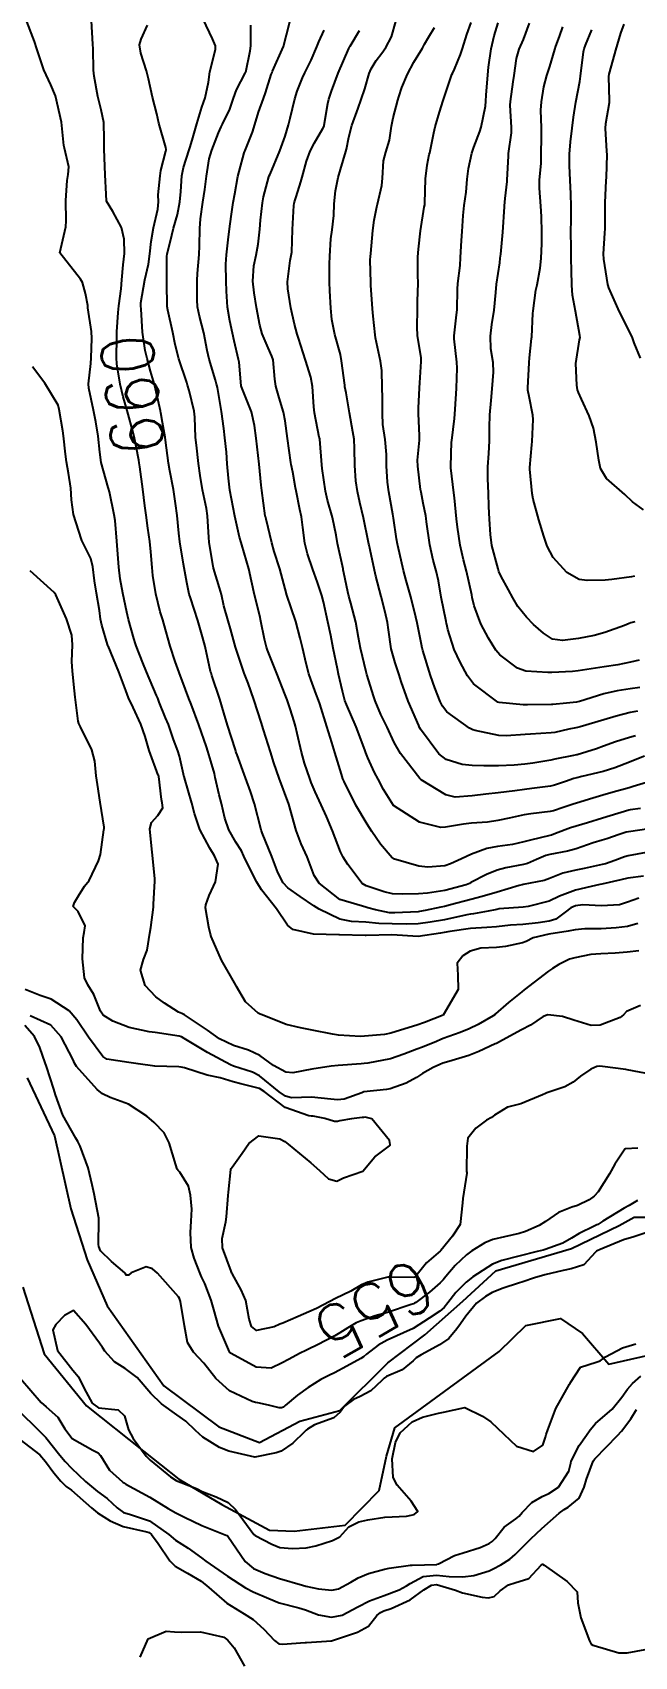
# Model space of a CAD drawing. Header units: metres. Extents: x 292545 to 299085, y 7450245 to 7463078.
# Drawn here: x 296563.4 to 296609.5, y 7461569.7 to 7461694 of the extents above; entities that cross this region are included whole.
import ezdxf
from ezdxf.enums import TextEntityAlignment as Align

# ---------------------------------------------------------------- set-up
doc = ezdxf.new("R2010")
doc.units = ezdxf.units.M
for name, color, linetype in [('Cotas', 45, 'Continuous'), ('Curvas de Nivel 1m', 11, 'Continuous'), ('Curvas de Nivel 5m', 15, 'Continuous'), ('Hidrografia', 140, 'Continuous'), ('Vias Primárias', 230, 'Continuous')]:
    doc.layers.add(name, color=color, linetype=linetype)
doc.styles.add('Style-STANDARD', font='STANDARD.shx')

msp = doc.modelspace()

# ---------------------------------------------------------------- linework, layer by layer
at = {"layer": 'Curvas de Nivel 1m', "flags": 128}
for points, elevation in [([(296609.71, 7461625.84), (296608.91, 7461625.62), (296608.06, 7461625.51), (296606.91, 7461625.42), (296605.65, 7461625.42), (296604.91, 7461625.36), (296604.37, 7461625.25), (296602.91, 7461625.02), (296601.71, 7461624.74), (296601.17, 7461624.47), (296600.9, 7461624.36), (296599.59, 7461624.07), (296598.89, 7461624), (296597.71, 7461623.96), (296596.89, 7461623.73), (296596.32, 7461623.36), (296595.89, 7461622.8), (296595.95, 7461621.89), (296595.97, 7461620.8), (296594.83, 7461618.82), (296593.39, 7461618.26), (296592.82, 7461618.07), (296591.88, 7461617.79), (296590.81, 7461617.44), (296590.34, 7461617.34), (296588.81, 7461617.21), (296588.5, 7461617.2), (296586.81, 7461617.3), (296586.36, 7461617.36), (296584.81, 7461617.68), (296583.92, 7461617.85), (296582.82, 7461618.11), (296580.97, 7461618.84), (296580.83, 7461618.9), (296580.68, 7461618.98), (296579.7, 7461619.85), (296579.03, 7461621.01), (296578.97, 7461621.12), (296578.86, 7461621.29), (296577.88, 7461623.02), (296577.08, 7461624.85), (296577.02, 7461625.03), (296576.91, 7461625.55), (296576.66, 7461627.03), (296576.68, 7461627.28), (296576.94, 7461627.99), (296577.27, 7461628.7), (296577.42, 7461629.03), (296577.62, 7461630.37), (296577.34, 7461631.03), (296576.98, 7461631.61), (296576.22, 7461633.04), (296575.8, 7461634.26), (296575.6, 7461635.04), (296575.04, 7461636.98), (296575.03, 7461637.03), (296575.02, 7461637.05), (296574.65, 7461638.65), (296574.53, 7461639.06), (296574.2, 7461639.93), (296573.81, 7461641.07), (296573.6, 7461641.58), (296573.11, 7461642.79), (296572.99, 7461643.08), (296572.9, 7461643.3), (296572.14, 7461645.09), (296571.86, 7461645.8), (296571.35, 7461647.1), (296571.3, 7461647.24), (296571.17, 7461647.65), (296570.76, 7461649.1), (296570.63, 7461649.67), (296570.32, 7461651.11), (296570.12, 7461652.21), (296570.02, 7461653.11), (296569.92, 7461654.44), (296569.87, 7461655.11), (296569.73, 7461656.67), (296569.66, 7461657.12), (296569.3, 7461658.88), (296569.24, 7461659.12), (296569.21, 7461659.21), (296568.67, 7461661.13), (296568.56, 7461661.9), (296568.44, 7461663.13), (296568.26, 7461664.24), (296568.09, 7461665.13), (296567.73, 7461666.81), (296567.7, 7461667.14), (296567.87, 7461668.69), (296567.9, 7461669.14), (296567.95, 7461670.62), (296567.93, 7461671.14), (296567.66, 7461672.95), (296567.64, 7461673.14), (296567.48, 7461674.05), (296567.24, 7461674.89), (296567.09, 7461675.15), (296565.52, 7461677.17), (296565.96, 7461679.16), (296565.99, 7461679.61), (296565.97, 7461681.16), (296566.06, 7461682.69), (296566.14, 7461683.16), (296566.2, 7461683.76), (296565.87, 7461685.17), (296565.82, 7461685.38), (296565.63, 7461687.17), (296565.17, 7461689.17), (296564.83, 7461690.02), (296564.29, 7461691.18), (296563.71, 7461692.93), (296563.62, 7461693.19), (296563.56, 7461693.35), (296562.86, 7461695.2)], 659), ([(296610.15, 7461629.45), (296608.95, 7461629.3), (296608.42, 7461629.19), (296606.95, 7461628.86), (296606.79, 7461628.83), (296606.15, 7461628.68), (296604.94, 7461628.4), (296603.71, 7461627.93), (296602.93, 7461627.56), (296601.32, 7461627.13), (296600.93, 7461627.09), (296599.11, 7461626.95), (296598.92, 7461626.92), (296598.81, 7461626.89), (296598.27, 7461626.78), (296597.13, 7461626.58), (296596.92, 7461626.55), (296596.63, 7461626.51), (296594.92, 7461626.13), (296593.82, 7461625.93), (296592.91, 7461625.81), (296591.98, 7461625.78), (296590.91, 7461625.81), (296589.89, 7461625.85), (296588.91, 7461625.93), (296587.82, 7461626), (296586.92, 7461626.17), (296585.34, 7461626.93), (296584.93, 7461627.2), (296583.88, 7461627.9), (296582.95, 7461628.57), (296582.59, 7461628.96), (296582.19, 7461629.74), (296581.71, 7461630.97), (296580.99, 7461632.77), (296580.93, 7461632.92), (296580.9, 7461632.98), (296580.87, 7461633.1), (296580.4, 7461634.99), (296580.09, 7461635.93), (296579.71, 7461636.99), (296579.06, 7461638.74), (296579, 7461638.93), (296578.98, 7461639), (296578.93, 7461639.14), (296578.33, 7461641.01), (296578.05, 7461641.97), (296577.74, 7461643.02), (296577.14, 7461644.83), (296577.07, 7461645.03), (296577.04, 7461645.13), (296576.61, 7461647.04), (296576.42, 7461647.78), (296576.05, 7461649.04), (296575.49, 7461650.76), (296575.41, 7461651.05), (296575.22, 7461651.94), (296575.01, 7461653.05), (296574.96, 7461653.33), (296574.69, 7461655.06), (296574.61, 7461655.71), (296574.47, 7461657.06), (296574.36, 7461657.99), (296574.2, 7461659.06), (296573.92, 7461660.47), (296573.81, 7461661.07), (296573.6, 7461662.82), (296573.56, 7461663.07), (296573.36, 7461664.19), (296573.23, 7461664.93), (296573.2, 7461665.07), (296573.15, 7461665.3), (296572.75, 7461667.08), (296572.45, 7461668.12), (296572.18, 7461669.09), (296572.04, 7461669.7), (296571.83, 7461671.09), (296571.72, 7461672.85), (296571.7, 7461673.1), (296571.71, 7461673.33), (296572.02, 7461675.09), (296572.29, 7461676.31), (296572.4, 7461677.09), (296572.49, 7461678.04), (296572.66, 7461679.08), (296572.99, 7461680.51), (296573.05, 7461681.08), (296573.04, 7461681.6), (296573.18, 7461683.07), (296573.22, 7461683.46), (296573.61, 7461684.95), (296573.63, 7461685.05), (296573.63, 7461685.07), (296573.61, 7461685.22), (296573.09, 7461687.08), (296572.92, 7461687.8), (296572.6, 7461689.08), (296572.28, 7461690.48), (296572.13, 7461691.09), (296571.7, 7461692.46), (296571.61, 7461693.09), (296571.72, 7461693.53), (296572.21, 7461694.6)], 661), ([(296610.35, 7461631.26), (296608.98, 7461631.03), (296608.68, 7461630.95), (296607.94, 7461630.66), (296607.23, 7461630.41), (296606.97, 7461630.35), (296605.6, 7461630.06), (296604.96, 7461629.93), (296603.98, 7461629.69), (296602.95, 7461629.28), (296602.54, 7461629.13), (296600.94, 7461628.83), (296600.87, 7461628.81), (296600.63, 7461628.74), (296598.94, 7461628.24), (296597.8, 7461627.91), (296596.93, 7461627.68), (296595.38, 7461627.26), (296594.93, 7461627.15), (296594.65, 7461627.09), (296593.45, 7461626.83), (296593.01, 7461626.75), (296592.92, 7461626.74), (296591.13, 7461626.65), (296590.92, 7461626.65), (296590.72, 7461626.66), (296589.64, 7461626.88), (296589.07, 7461627.03), (296588.92, 7461627.09), (296588.66, 7461627.16), (296586.93, 7461627.68), (296585.33, 7461628.93), (296584.95, 7461629.52), (296584.57, 7461630.54), (296584.41, 7461630.94), (296583.97, 7461631.93), (296583.59, 7461632.95), (296583.02, 7461634.96), (296582.29, 7461636.97), (296581.88, 7461638.14), (296581.62, 7461638.97), (296581.09, 7461640.65), (296580.98, 7461640.98), (296580.92, 7461641.16), (296580.34, 7461642.99), (296579.9, 7461644.22), (296579.61, 7461645), (296579.16, 7461646.3), (296579, 7461646.84), (296578.95, 7461647), (296578.56, 7461648.39), (296578.37, 7461649.01), (296578.05, 7461650.16), (296577.86, 7461651.02), (296577.73, 7461651.53), (296577.26, 7461653.03), (296577.26, 7461653.05), (296577.23, 7461653.16), (296576.94, 7461655.03), (296576.9, 7461655.39), (296576.81, 7461657.03), (296576.72, 7461657.6), (296576.43, 7461659.04), (296576.24, 7461660.12), (296576.12, 7461661.04), (296575.95, 7461662.44), (296575.89, 7461663.04), (296575.83, 7461664.58), (296575.77, 7461665.05), (296575.4, 7461666.64), (296575.28, 7461667.05), (296575.21, 7461667.24), (296574.61, 7461669.06), (296574.33, 7461670.16), (296574.15, 7461671.06), (296573.77, 7461672.77), (296573.72, 7461673.07), (296573.68, 7461674.88), (296573.68, 7461675.07), (296573.69, 7461676.9), (296573.72, 7461677.07), (296574.08, 7461678.52), (296574.21, 7461679.06), (296574.5, 7461680.11), (296574.68, 7461681.06), (296574.76, 7461681.87), (296574.85, 7461683.06), (296574.96, 7461683.69), (296575.41, 7461685.05), (296575.46, 7461685.2), (296575.62, 7461685.78), (296575.98, 7461687.04), (296576.38, 7461688.31), (296576.62, 7461689.04), (296576.88, 7461690.23), (296576.99, 7461691.03), (296577.4, 7461692.72), (296577.42, 7461693.02), (296577.19, 7461693.55), (296576.47, 7461695.04)], 662), ([(296610.54, 7461633.09), (296609, 7461632.86), (296608.82, 7461632.83), (296608.28, 7461632.66), (296607.33, 7461632.33), (296606.99, 7461632.22), (296606.3, 7461632), (296604.98, 7461631.55), (296604.32, 7461631.37), (296602.98, 7461631.12), (296602.66, 7461631.04), (296601.95, 7461630.73), (296601.28, 7461630.43), (296600.97, 7461630.35), (296599.62, 7461630.1), (296598.96, 7461629.92), (296598.14, 7461629.59), (296596.95, 7461628.97), (296596.83, 7461628.9), (296596.58, 7461628.8), (296594.94, 7461628.36), (296593.62, 7461628.15), (296592.94, 7461628.1), (296591.7, 7461628.09), (296590.94, 7461628.12), (296590.32, 7461628.25), (296588.94, 7461628.71), (296588.62, 7461628.89), (296587.52, 7461630.35), (296587.17, 7461630.91), (296586.98, 7461631.33), (296586.37, 7461632.92), (296585.9, 7461634.04), (296585.48, 7461634.93), (296585.03, 7461635.92), (296584.74, 7461636.63), (296584.63, 7461636.94), (296584.23, 7461638.12), (296583.99, 7461638.95), (296583.65, 7461640.38), (296583.53, 7461640.95), (296583.43, 7461641.29), (296583.11, 7461642.28), (296582.88, 7461642.96), (296582.75, 7461643.34), (296582.11, 7461644.97), (296581.39, 7461646.75), (296581.31, 7461646.98), (296581.17, 7461647.59), (296580.88, 7461648.98), (296580.79, 7461649.38), (296580.4, 7461650.99), (296580.17, 7461652.04), (296579.95, 7461652.99), (296579.42, 7461654.83), (296579.37, 7461655), (296579.26, 7461655.4), (296578.9, 7461657.01), (296578.64, 7461658.35), (296578.52, 7461659.01), (296578.4, 7461659.93), (296578.31, 7461661.02), (296578.25, 7461661.92), (296578.13, 7461663.02), (296578.05, 7461663.71), (296577.88, 7461665.02), (296577.56, 7461666.87), (296577.52, 7461667.03), (296577.5, 7461667.12), (296577.41, 7461667.43), (296576.92, 7461669.04), (296576.78, 7461669.68), (296576.53, 7461671.04), (296576.2, 7461672.31), (296576.04, 7461673.04), (296576, 7461673.57), (296576.02, 7461675.04), (296576.04, 7461675.58), (296576.16, 7461677.04), (296576.2, 7461677.71), (296576.21, 7461679.04), (296576.27, 7461679.76), (296576.45, 7461681.04), (296576.59, 7461682.02), (296576.73, 7461683.03), (296576.93, 7461684.35), (296577.12, 7461685.03), (296577.63, 7461686.34), (296577.84, 7461686.81), (296577.95, 7461687.02), (296578.5, 7461688.16), (296578.8, 7461689.01), (296579.02, 7461689.65), (296579.68, 7461690.91), (296579.71, 7461690.97), (296579.72, 7461691), (296580.06, 7461692.63), (296580.11, 7461693), (296580.12, 7461694.6)], 663), ([(296609.9, 7461634.64), (296609.13, 7461634.53), (296609.01, 7461634.51), (296607.59, 7461634.08), (296607.01, 7461633.89), (296605.86, 7461633.55), (296605, 7461633.3), (296604.55, 7461633.15), (296603.4, 7461632.72), (296603.1, 7461632.61), (296602.99, 7461632.58), (296601.5, 7461632.22), (296600.99, 7461632.08), (296600.12, 7461631.89), (296598.98, 7461631.73), (296598.17, 7461631.59), (296596.98, 7461631.15), (296596.23, 7461630.8), (296595.38, 7461630.4), (296594.96, 7461630.26), (296593.65, 7461630.15), (296592.96, 7461630.22), (296591.03, 7461630.8), (296590.97, 7461630.83), (296590.93, 7461630.86), (296590.02, 7461631.92), (296589.36, 7461632.88), (296589, 7461633.45), (296588.15, 7461634.9), (296587.25, 7461636.7), (296587.16, 7461636.91), (296587.05, 7461637.26), (296586.54, 7461638.92), (296586.31, 7461639.68), (296585.93, 7461640.92), (296585.39, 7461642.65), (296585.29, 7461642.93), (296585.12, 7461643.4), (296584.7, 7461644.51), (296584.56, 7461644.94), (296584.34, 7461645.75), (296584.06, 7461646.95), (296583.89, 7461647.67), (296583.55, 7461648.95), (296583.2, 7461650.01), (296582.87, 7461650.96), (296582.73, 7461651.46), (296582.32, 7461652.97), (296581.91, 7461654.31), (296581.72, 7461654.98), (296581.28, 7461656.78), (296581.24, 7461656.98), (296581.22, 7461657.04), (296580.96, 7461658.98), (296580.91, 7461659.38), (296580.74, 7461660.99), (296580.67, 7461661.65), (296580.51, 7461662.99), (296580.39, 7461663.96), (296580.16, 7461664.99), (296579.4, 7461666.91), (296579.38, 7461667), (296579.21, 7461668.8), (296579.18, 7461669), (296578.85, 7461670.42), (296578.72, 7461671.01), (296578.51, 7461671.95), (296578.33, 7461673.01), (296578.26, 7461674.24), (296578.23, 7461675.01), (296578.21, 7461676.31), (296578.25, 7461677.01), (296578.37, 7461678.17), (296578.48, 7461679.01), (296578.6, 7461679.96), (296578.76, 7461681.01), (296578.89, 7461681.69), (296579.13, 7461683), (296579.21, 7461683.39), (296579.61, 7461684.82), (296579.65, 7461684.96), (296579.67, 7461685), (296580.23, 7461686.39), (296580.43, 7461686.99), (296580.71, 7461687.92), (296581.08, 7461688.99), (296581.23, 7461689.42), (296581.68, 7461690.82), (296581.74, 7461690.98), (296581.78, 7461691.08), (296582.6, 7461692.97), (296582.83, 7461693.84), (296583.11, 7461694.96)], 664), ([(296609.54, 7461640.19), (296609.08, 7461640.08), (296608, 7461639.74), (296607.07, 7461639.4), (296606.54, 7461639.21), (296605.06, 7461638.76), (296605.01, 7461638.75), (296604.79, 7461638.7), (296603.37, 7461638.41), (296603.06, 7461638.34), (296601.67, 7461638.12), (296601.06, 7461638.03), (296600.25, 7461637.95), (296599.05, 7461637.91), (296597.93, 7461637.91), (296597.05, 7461637.92), (296596.27, 7461638.01), (296595.06, 7461638.39), (296594.49, 7461638.83), (296593.09, 7461640.72), (296593.02, 7461640.84), (296592.95, 7461640.99), (296592.14, 7461642.85), (296591.62, 7461644.36), (296591.46, 7461644.86), (296591.15, 7461645.78), (296590.85, 7461646.86), (296590.63, 7461648.32), (296590.56, 7461648.87), (296590.39, 7461649.67), (296590.09, 7461650.87), (296589.68, 7461652.42), (296589.57, 7461652.88), (296589.25, 7461654.44), (296589.17, 7461654.8), (296589.15, 7461654.88), (296589.12, 7461655.01), (296588.72, 7461656.89), (296588.46, 7461658.06), (296588.28, 7461658.9), (296588.15, 7461659.73), (296588.06, 7461660.9), (296588.04, 7461662.2), (296588.01, 7461662.9), (296587.92, 7461663.46), (296587.66, 7461664.91), (296587.4, 7461666.46), (296587.31, 7461666.91), (296587.29, 7461667.03), (296587.06, 7461668.91), (296586.96, 7461669.38), (296586.55, 7461670.92), (296586.31, 7461672.07), (296586.22, 7461672.92), (296586.16, 7461674.25), (296586.13, 7461674.92), (296586.13, 7461676.3), (296586.15, 7461676.92), (296586.23, 7461678.23), (296586.34, 7461678.92), (296586.46, 7461680.02), (296586.49, 7461680.92), (296586.59, 7461681.91), (296586.79, 7461682.92), (296586.97, 7461683.55), (296587.38, 7461684.91), (296587.43, 7461685.09), (296587.62, 7461686.03), (296587.85, 7461686.91), (296588.31, 7461688.24), (296588.55, 7461688.89), (296588.83, 7461689.73), (296589.16, 7461690.89), (296589.32, 7461691.25), (296589.69, 7461691.88), (296590.12, 7461692.46), (296590.45, 7461692.87), (296590.88, 7461693.7), (296591.2, 7461694.87)], 667), ([(296609.86, 7461643.91), (296609.12, 7461643.79), (296608.13, 7461643.65), (296607.12, 7461643.41), (296605.25, 7461642.83), (296605.11, 7461642.8), (296605.03, 7461642.79), (296604.26, 7461642.71), (296603.22, 7461642.61), (296603.11, 7461642.6), (296601.27, 7461642.58), (296601.11, 7461642.58), (296600.95, 7461642.58), (296599.11, 7461642.74), (296598.99, 7461642.77), (296597.13, 7461644.19), (296596.68, 7461644.79), (296596.12, 7461645.83), (296595.67, 7461646.8), (296595.18, 7461648.33), (296595.09, 7461648.72), (296595.07, 7461648.81), (296595.04, 7461648.96), (296594.68, 7461650.82), (296594.46, 7461652.06), (296594.29, 7461652.82), (296594.06, 7461653.65), (296593.79, 7461654.83), (296593.55, 7461656.57), (296593.52, 7461656.84), (296593.49, 7461657.04), (296593.29, 7461658.01), (296593.13, 7461658.84), (296593.1, 7461659.05), (296592.88, 7461660.84), (296592.86, 7461661.31), (296593.01, 7461662.84), (296593.02, 7461663.18), (296592.94, 7461664.84), (296592.94, 7461665.29), (296593.01, 7461666.84), (296593.03, 7461667.22), (296593.14, 7461668.84), (296593.13, 7461669.14), (296592.87, 7461670.85), (296592.83, 7461671.47), (296592.85, 7461672.85), (296592.87, 7461673.46), (296592.9, 7461674.85), (296592.89, 7461675.46), (296592.88, 7461676.85), (296592.93, 7461677.44), (296593.08, 7461678.84), (296593.38, 7461680.65), (296593.41, 7461680.83), (296593.42, 7461680.98), (296593.47, 7461682.83), (296593.6, 7461683.88), (296593.76, 7461684.68), (296593.79, 7461684.83), (296594.11, 7461686.34), (296594.22, 7461686.82), (296594.53, 7461687.94), (296594.81, 7461688.82), (296595.03, 7461689.45), (296595.49, 7461690.81), (296595.55, 7461690.95), (296595.69, 7461691.23), (296596.15, 7461692.35), (296596.3, 7461692.8), (296596.64, 7461693.88), (296596.96, 7461694.8)], 669), ([(296609.47, 7461648.93), (296609.18, 7461648.84), (296609.04, 7461648.79), (296608.68, 7461648.65), (296607.18, 7461648.1), (296606.37, 7461647.88), (296605.17, 7461647.65), (296603.95, 7461647.5), (296603.17, 7461647.61), (296602.5, 7461648.05), (296601.74, 7461648.73), (296601.19, 7461649.29), (296600.53, 7461650.09), (296600.14, 7461650.76), (296599.83, 7461651.37), (296599.23, 7461652.45), (296599.09, 7461652.77), (296599.02, 7461652.99), (296598.55, 7461654.78), (296598.43, 7461655.61), (296598.37, 7461656.78), (296598.32, 7461657.75), (296598.28, 7461658.78), (296598.23, 7461659.86), (296598.24, 7461660.78), (296598.31, 7461661.81), (296598.36, 7461662.78), (296598.36, 7461663.79), (296598.4, 7461664.78), (296598.48, 7461665.87), (296598.57, 7461666.77), (296598.68, 7461668.03), (296598.64, 7461668.77), (296598.47, 7461669.81), (296598.43, 7461670.78), (296598.55, 7461671.68), (296598.73, 7461672.77), (296598.84, 7461674.12), (296598.91, 7461674.77), (296599.15, 7461676.4), (296599.19, 7461676.76), (296599.22, 7461677.06), (296599.38, 7461678.76), (296599.5, 7461680.7), (296599.5, 7461680.76), (296599.57, 7461681.32), (296599.71, 7461682.63), (296599.72, 7461682.76), (296599.81, 7461684.56), (296599.83, 7461684.76), (296600.04, 7461686.34), (296600.05, 7461686.76), (296599.95, 7461688.47), (296599.96, 7461688.76), (296600.18, 7461690.26), (296600.24, 7461690.75), (296600.42, 7461692.03), (296600.64, 7461692.75), (296600.96, 7461693.5), (296601.43, 7461694.74)], 671), ([(296609.46, 7461652.42), (296609.23, 7461652.36), (296607.73, 7461652.16), (296607.22, 7461652.12), (296605.83, 7461652.09), (296605.22, 7461652.17), (296604.27, 7461652.71), (296603.24, 7461653.85), (296602.78, 7461654.72), (296602.51, 7461655.49), (296602.13, 7461656.73), (296601.71, 7461658.32), (296601.64, 7461658.74), (296601.46, 7461660.6), (296601.46, 7461660.74), (296601.61, 7461662.48), (296601.62, 7461662.74), (296601.71, 7461664.4), (296601.69, 7461664.74), (296601.39, 7461666.17), (296601.3, 7461666.65), (296601.29, 7461666.74), (296601.3, 7461666.84), (296601.39, 7461668.74), (296601.4, 7461668.77), (296601.43, 7461669.13), (296601.57, 7461670.61), (296601.59, 7461670.74), (296601.69, 7461672.52), (296601.71, 7461672.74), (296601.92, 7461674.3), (296602, 7461674.73), (296602.25, 7461675.99), (296602.32, 7461676.73), (296602.37, 7461677.89), (296602.37, 7461678.73), (296602.33, 7461679.96), (296602.3, 7461680.73), (296602.19, 7461682.12), (296602.19, 7461682.73), (296602.31, 7461684.03), (296602.32, 7461684.73), (296602.33, 7461686.03), (296602.34, 7461686.73), (296602.3, 7461688.08), (296602.34, 7461688.73), (296602.53, 7461689.87), (296602.76, 7461690.73), (296602.98, 7461691.44), (296603.37, 7461692.72), (296603.45, 7461692.98), (296603.72, 7461693.72), (296603.97, 7461694.47)], 672), ([(296609.9, 7461669.11), (296609.44, 7461670.27), (296609.3, 7461670.65), (296609.17, 7461670.93), (296608.31, 7461672.66), (296607.49, 7461674.5), (296607.44, 7461674.67), (296607.42, 7461674.74), (296607.12, 7461676.67), (296607.09, 7461677.1), (296607.18, 7461678.67), (296607.2, 7461679.02), (296607.21, 7461680.67), (296607.22, 7461681.02), (296607.29, 7461682.67), (296607.3, 7461682.96), (296607.35, 7461684.67), (296607.34, 7461684.95), (296607.23, 7461686.67), (296607.26, 7461687.06), (296607.54, 7461688.67), (296607.55, 7461688.79), (296607.49, 7461690.67), (296607.51, 7461690.85), (296607.69, 7461691.49), (296608.03, 7461692.67), (296608.41, 7461693.98), (296608.67, 7461694.66)], 674), ([(296610.22, 7461638.64), (296609.38, 7461638.32), (296609.06, 7461638.19), (296607.95, 7461637.76), (296607.05, 7461637.48), (296605.43, 7461637.08), (296605.05, 7461636.99), (296604.82, 7461636.93), (296604.17, 7461636.71), (296603.34, 7461636.42), (296603.04, 7461636.34), (296601.6, 7461636.16), (296601.04, 7461636.1), (296600.29, 7461636), (296599.03, 7461635.83), (296598.08, 7461635.73), (296597.03, 7461635.6), (296595.73, 7461635.51), (296595.03, 7461635.68), (296593.14, 7461636.84), (296593.04, 7461636.93), (296591.56, 7461638.86), (296591.08, 7461639.7), (296590.53, 7461640.87), (296590.06, 7461641.84), (296589.63, 7461642.88), (296589.5, 7461643.27), (296589.13, 7461644.42), (296588.99, 7461644.89), (296588.94, 7461645.09), (296588.5, 7461646.9), (296588.35, 7461647.72), (296588.14, 7461648.9), (296587.75, 7461650.36), (296587.61, 7461650.9), (296587.54, 7461651.23), (296587.23, 7461652.68), (296587.18, 7461652.91), (296587.17, 7461652.98), (296586.73, 7461654.92), (296586.63, 7461655.55), (296586.36, 7461656.92), (296585.98, 7461658.24), (296585.82, 7461658.92), (296585.58, 7461660.67), (296585.55, 7461660.93), (296585.38, 7461662.9), (296585.38, 7461662.93), (296585.35, 7461663.06), (296584.98, 7461664.93), (296584.92, 7461665.39), (296584.83, 7461666.94), (296584.7, 7461667.64), (296584.3, 7461668.94), (296583.76, 7461670.63), (296583.66, 7461670.95), (296583.45, 7461671.71), (296583.18, 7461672.95), (296582.95, 7461674.42), (296582.92, 7461674.96), (296583.12, 7461676.57), (296583.2, 7461676.95), (296583.24, 7461677.23), (296583.31, 7461678.95), (296583.4, 7461680.79), (296583.42, 7461680.95), (296583.45, 7461681.07), (296583.57, 7461681.45), (296583.93, 7461682.6), (296584.03, 7461682.95), (296584.37, 7461684.17), (296584.66, 7461684.94), (296584.98, 7461685.58), (296585.63, 7461686.69), (296585.71, 7461686.85), (296585.73, 7461686.93), (296586, 7461688.59), (296586.08, 7461688.92), (296586.28, 7461689.53), (296586.79, 7461690.91), (296587.61, 7461692.81), (296587.65, 7461692.9), (296587.67, 7461692.93), (296587.7, 7461692.98), (296588.43, 7461694.18)], 666), ([(296609.67, 7461642.08), (296609.11, 7461641.98), (296608.06, 7461641.71), (296607.1, 7461641.43), (296605.3, 7461640.9), (296605.09, 7461640.85), (296604.97, 7461640.82), (296604.44, 7461640.71), (296603.35, 7461640.46), (296603.09, 7461640.42), (296601.49, 7461640.33), (296601.09, 7461640.3), (296599.65, 7461640.2), (296599.08, 7461640.23), (296597.26, 7461640.62), (296597.09, 7461640.67), (296596.84, 7461640.79), (296595.11, 7461642.05), (296594.76, 7461642.46), (296594.58, 7461642.82), (296594.18, 7461643.88), (296593.85, 7461644.83), (296593.27, 7461646.73), (296593.23, 7461646.84), (296593.22, 7461646.9), (296593.17, 7461647.18), (296592.84, 7461648.84), (296592.74, 7461649.29), (296592.34, 7461650.85), (296591.98, 7461652.1), (296591.78, 7461652.85), (296591.35, 7461654.76), (296591.33, 7461654.86), (296591.26, 7461655.29), (296591.03, 7461656.86), (296590.97, 7461657.17), (296590.67, 7461658.87), (296590.57, 7461659.61), (296590.49, 7461660.87), (296590.48, 7461661.73), (296590.38, 7461662.87), (296590.2, 7461664.03), (296590.17, 7461664.87), (296590.18, 7461666.08), (296590.15, 7461666.87), (296590.12, 7461668.17), (296590.04, 7461668.87), (296589.66, 7461670.66), (296589.62, 7461670.88), (296589.46, 7461672.33), (296589.42, 7461672.88), (296589.3, 7461674.69), (296589.29, 7461674.88), (296589.25, 7461676.62), (296589.27, 7461676.88), (296589.29, 7461677.11), (296589.45, 7461678.88), (296589.55, 7461679.67), (296589.76, 7461680.68), (296589.81, 7461680.88), (296590.13, 7461682.32), (296590.17, 7461682.87), (296590.27, 7461684.21), (296590.45, 7461684.87), (296590.71, 7461685.78), (296590.88, 7461686.87), (296591, 7461687.51), (296591.35, 7461688.86), (296591.42, 7461689.11), (296591.67, 7461689.83), (296592.1, 7461690.85), (296592.59, 7461691.75), (296593.24, 7461692.84), (296593.4, 7461693.14), (296593.72, 7461693.69), (296594.15, 7461694.4)], 668), ([(296610.14, 7461657.49), (296609.3, 7461658.12), (296608.72, 7461658.66), (296607.32, 7461659.89), (296606.86, 7461660.67), (296606.72, 7461661.29), (296606.53, 7461662.68), (296606.31, 7461663.74), (296605.98, 7461664.68), (296605.39, 7461665.97), (296605.16, 7461666.47), (296605.1, 7461666.69), (296605.05, 7461667.04), (296604.97, 7461668.7), (296605.25, 7461670.51), (296605.29, 7461670.69), (296605.28, 7461670.85), (296604.94, 7461672.7), (296604.72, 7461673.93), (296604.66, 7461674.7), (296604.63, 7461675.83), (296604.62, 7461676.7), (296604.6, 7461677.63), (296604.59, 7461678.7), (296604.61, 7461679.76), (296604.62, 7461680.7), (296604.59, 7461681.72), (296604.53, 7461682.71), (296604.47, 7461683.84), (296604.48, 7461684.71), (296604.57, 7461685.65), (296604.68, 7461686.7), (296604.79, 7461687.56), (296604.97, 7461688.7), (296605.26, 7461690.28), (296605.33, 7461690.7), (296605.55, 7461692.54), (296605.58, 7461692.69), (296605.61, 7461692.79), (296605.71, 7461693.05), (296606.18, 7461694.23)], 673), ([(296609.79, 7461623.74), (296608.89, 7461623.64), (296607.97, 7461623.57), (296606.89, 7461623.52), (296606.11, 7461623.46), (296604.88, 7461623.22), (296604.47, 7461623.12), (296603.67, 7461622.71), (296603.19, 7461622.4), (296602.87, 7461622.2), (296601.01, 7461620.75), (296600.85, 7461620.62), (296599.81, 7461619.8), (296598.83, 7461618.92), (296598.76, 7461618.85), (296598.65, 7461618.77), (296597.49, 7461618.12), (296596.82, 7461617.79), (296596.12, 7461617.5), (296594.81, 7461617.03), (296594.65, 7461616.97), (296594.31, 7461616.82), (296593.25, 7461616.38), (296592.8, 7461616.21), (296591.81, 7461615.84), (296590.79, 7461615.48), (296589.05, 7461615.15), (296588.79, 7461615.12), (296588.56, 7461615.11), (296586.78, 7461614.98), (296586.27, 7461614.92), (296584.78, 7461614.68), (296583.33, 7461614.4), (296582.78, 7461614.45), (296581.86, 7461614.97), (296580.79, 7461615.74), (296579.94, 7461616.14), (296578.8, 7461616.5), (296577.73, 7461617.02), (296576.81, 7461617.68), (296575.04, 7461618.84), (296574.83, 7461618.94), (296574.58, 7461619.05), (296573.5, 7461619.73), (296572.84, 7461620.23), (296572.04, 7461621.09), (296571.69, 7461622.27), (296571.91, 7461623.09), (296572.18, 7461623.79), (296572.4, 7461625.09), (296572.46, 7461625.53), (296572.66, 7461627.08), (296572.68, 7461627.33), (296572.78, 7461629.08), (296572.78, 7461629.26), (296572.6, 7461631.08), (296572.55, 7461631.52), (296572.4, 7461633.09), (296572.53, 7461633.56), (296573.01, 7461634.11), (296573.39, 7461634.7), (296573.34, 7461635.08), (296573.28, 7461635.33), (296573.08, 7461637.08), (296573.07, 7461637.11), (296573.04, 7461637.18), (296572.34, 7461639.09), (296572.03, 7461640.14), (296571.71, 7461641.09), (296571.11, 7461642.38), (296570.76, 7461643.1), (296570.56, 7461643.67), (296570.03, 7461645.11), (296569.2, 7461647.08), (296569.18, 7461647.12), (296569.16, 7461647.18), (296568.72, 7461648.67), (296568.63, 7461649.13), (296568.53, 7461649.8), (296568.31, 7461651.13), (296568.16, 7461652.07), (296568.02, 7461653.14), (296567.88, 7461653.78), (296567.25, 7461655.06), (296567.2, 7461655.15), (296567.16, 7461655.24), (296566.55, 7461657.15), (296566.41, 7461658.27), (296566.35, 7461659.15), (296566.16, 7461660.31), (296566.02, 7461661.16), (296565.95, 7461661.77), (296565.8, 7461663.16), (296565.74, 7461663.55), (296565.46, 7461665.17), (296565.38, 7461665.5), (296564.36, 7461667.18), (296563.42, 7461668.45)], 658), ([(296609.9, 7461619.57), (296608.83, 7461619.1), (296608.62, 7461618.86), (296608.35, 7461618.65), (296606.82, 7461618.05), (296606.15, 7461618.02), (296604.82, 7461618.44), (296603.95, 7461618.71), (296602.83, 7461618.85), (296602.47, 7461618.73), (296601.5, 7461618.07), (296600.82, 7461617.69), (296600.21, 7461617.36), (296599.12, 7461616.77), (296598.91, 7461616.66), (296598.8, 7461616.62), (296597.54, 7461616.04), (296596.79, 7461615.73), (296595.26, 7461615.29), (296594.79, 7461615.14), (296594.56, 7461615.05), (296594.05, 7461614.83), (296593.25, 7461614.36), (296592.77, 7461614.05), (296591.99, 7461613.62), (296590.76, 7461613.19), (296590.48, 7461613.14), (296588.75, 7461612.96), (296588.7, 7461612.94), (296588.59, 7461612.89), (296587.25, 7461612.4), (296586.75, 7461612.34), (296586.22, 7461612.39), (296584.76, 7461612.55), (296583.22, 7461612.5), (296582.76, 7461612.62), (296582.29, 7461612.96), (296580.78, 7461614.19), (296580.25, 7461614.46), (296578.78, 7461614.92), (296578.56, 7461615.01), (296576.79, 7461615.97), (296575.01, 7461617.05), (296574.8, 7461617.17), (296574.64, 7461617.22), (296572.81, 7461617.49), (296572.34, 7461617.55), (296570.81, 7461617.87), (296569.57, 7461618.36), (296568.83, 7461618.82), (296568.62, 7461619.12), (296568.11, 7461620.4), (296567.66, 7461621.14), (296567.4, 7461621.68), (296567.23, 7461623.14), (296567.29, 7461624.75), (296567.37, 7461625.14), (296567.44, 7461625.67), (296566.92, 7461626.76), (296566.54, 7461627.15), (296566.64, 7461627.44), (296566.94, 7461627.96), (296567.39, 7461628.7), (296567.74, 7461629.14), (296568.47, 7461630.63), (296568.61, 7461631.13), (296568.88, 7461633.01), (296568.9, 7461633.12), (296568.9, 7461633.22), (296568.59, 7461635.13), (296568.39, 7461636.48), (296568.29, 7461637.13), (296568.18, 7461638.26), (296567.96, 7461639.14), (296567.09, 7461640.9), (296566.97, 7461641.15), (296566.91, 7461641.33), (296566.67, 7461643.15), (296566.62, 7461643.65), (296566.48, 7461645.16), (296566.43, 7461645.88), (296566.49, 7461647.16), (296566.43, 7461647.9), (296566.02, 7461649.16), (296565.21, 7461650.98), (296565.08, 7461651.17), (296563.23, 7461652.84)], 657), ([(296610.78, 7461614.27), (296608.9, 7461614.65), (296608.78, 7461614.67), (296607.01, 7461614.9), (296606.79, 7461614.92), (296606.57, 7461614.89), (296606.11, 7461614.69), (296605.32, 7461614.15), (296604.77, 7461613.7), (296604.12, 7461613.35), (296602.76, 7461612.87), (296602.65, 7461612.83), (296602.43, 7461612.72), (296600.75, 7461612.05), (296599.73, 7461611.77), (296598.74, 7461611.16), (296598.52, 7461610.99), (296598.14, 7461610.78), (296597.33, 7461610.18), (296596.72, 7461609.41), (296596.62, 7461608.79), (296596.6, 7461606.87), (296596.62, 7461606.79), (296596.62, 7461606.73), (296596.32, 7461604.8), (296596.31, 7461604.45), (296596.13, 7461602.8), (296595.54, 7461601.9), (296594.65, 7461600.82), (296594.63, 7461600.8), (296594.61, 7461600.78), (296593.56, 7461599.88), (296592.72, 7461598.84), (296592.66, 7461598.77), (296592.59, 7461598.75), (296590.69, 7461598.77), (296590.59, 7461598.76), (296589.07, 7461598.4), (296588.58, 7461598.18), (296587.77, 7461597.7), (296586.58, 7461597.13), (296586.15, 7461596.92), (296585.13, 7461596.37), (296584.56, 7461596.11), (296583.74, 7461595.77), (296582.55, 7461595.25), (296582.34, 7461595.17), (296581.91, 7461594.97), (296580.54, 7461594.69), (296580.16, 7461594.99), (296579.99, 7461595.56), (296579.72, 7461596.99), (296579.38, 7461597.8), (296578.71, 7461599.01), (296578.67, 7461599.08), (296578.6, 7461599.22), (296577.95, 7461601.02), (296577.92, 7461601.72), (296578.21, 7461603.01), (296578.26, 7461603.4), (296578.38, 7461605.01), (296578.4, 7461605.28), (296578.59, 7461607.01), (296578.61, 7461607.08), (296578.69, 7461607.18), (296579.45, 7461608.25), (296579.96, 7461608.99), (296580.72, 7461609.59), (296582.34, 7461609.35), (296582.71, 7461609.15), (296582.98, 7461608.96), (296584.69, 7461607.53), (296585.36, 7461606.93), (296586.05, 7461606.29), (296586.68, 7461606.12), (296587.21, 7461606.37), (296588.68, 7461606.88), (296589.6, 7461607.98), (296590.71, 7461608.82), (296590.74, 7461608.84), (296590.76, 7461608.87), (296590.77, 7461608.93), (296590.72, 7461609.22), (296589.37, 7461610.88), (296588.85, 7461611.01), (296588.73, 7461611), (296588.64, 7461610.99), (296587.81, 7461610.9), (296586.91, 7461610.73), (296586.73, 7461610.68), (296586.5, 7461610.68), (296585.77, 7461610.92), (296584.88, 7461611.09), (296584.74, 7461611.1), (296584.56, 7461611.11), (296582.74, 7461611.75), (296581.14, 7461612.98), (296580.77, 7461613.21), (296579.34, 7461613.57), (296578.77, 7461613.73), (296577.76, 7461614.04), (296576.78, 7461614.24), (296575.05, 7461614.78), (296574.78, 7461614.85), (296574.6, 7461614.87), (296572.78, 7461614.92), (296571.5, 7461615.09), (296570.78, 7461615.2), (296569.11, 7461615.45), (296568.79, 7461615.65), (296567.71, 7461617.14), (296566.82, 7461618.47), (296566.22, 7461619.16), (296564.84, 7461620.06), (296564, 7461620.34), (296562.85, 7461620.8)], 656), ([(296609.67, 7461604.64), (296609.05, 7461604.26), (296608.65, 7461604.04), (296607.03, 7461603.06), (296606.64, 7461602.81), (296606.56, 7461602.77), (296606.36, 7461602.68), (296605.21, 7461602.12), (296604.63, 7461601.75), (296603.96, 7461601.37), (296602.62, 7461600.89), (296602.48, 7461600.85), (296602, 7461600.73), (296600.61, 7461600.38), (296599.32, 7461600.05), (296598.6, 7461599.76), (296597.09, 7461598.79), (296596.81, 7461598.58), (296596.59, 7461598.4), (296595.79, 7461597.6), (296595.18, 7461596.81), (296594.91, 7461596.46), (296594.56, 7461596.17), (296593.74, 7461595.64), (296592.54, 7461594.84), (296590.53, 7461593.94), (296589.84, 7461593.57), (296588.96, 7461592.89), (296588.72, 7461592.68), (296588.52, 7461592.54), (296587.45, 7461591.96), (296586.5, 7461591.46), (296586.14, 7461591.27), (296585.47, 7461590.93), (296584.49, 7461590.34), (296583.68, 7461589.75), (296582.75, 7461588.96), (296582.6, 7461588.83), (296582.47, 7461588.77), (296582.28, 7461588.77), (296581.47, 7461588.98), (296580.65, 7461589.16), (296580.47, 7461589.19), (296580.21, 7461589.26), (296578.48, 7461590.06), (296577.43, 7461591.02), (296576.51, 7461592.2), (296575.72, 7461593.04), (296575.26, 7461593.78), (296575.03, 7461595.05), (296574.73, 7461596.9), (296574.69, 7461597.06), (296574.66, 7461597.14), (296574.58, 7461597.27), (296572.97, 7461599.08), (296572.6, 7461599.42), (296572.11, 7461599.57), (296570.97, 7461599.1), (296570.76, 7461598.93), (296570.59, 7461598.92), (296570.53, 7461599.04), (296570.48, 7461599.1), (296569.45, 7461599.97), (296568.61, 7461600.78), (296568.48, 7461601.13), (296568.46, 7461601.28), (296568.5, 7461603.13), (296568.49, 7461603.29), (296568.13, 7461605.14), (296567.98, 7461605.83), (296567.67, 7461607.14), (296567.06, 7461608.79), (296566.88, 7461609.15), (296566.72, 7461609.42), (296565.74, 7461611.16), (296565.19, 7461612.73), (296565.06, 7461613.17), (296564.77, 7461614.02), (296564.5, 7461614.89), (296564.38, 7461615.18), (296563.97, 7461616.36), (296563.57, 7461617.19), (296562.82, 7461618.04)], 654), ([(296610.63, 7461602.27), (296609.41, 7461601.85), (296608.62, 7461601.62), (296606.84, 7461600.9), (296606.61, 7461600.78), (296606.55, 7461600.75), (296606.48, 7461600.68), (296605.58, 7461599.71), (296604.6, 7461599.4), (296604.01, 7461599.29), (296602.6, 7461598.94), (296601.81, 7461598.73), (296600.92, 7461598.42), (296600.59, 7461598.31), (296599.4, 7461597.94), (296598.58, 7461597.6), (296598.06, 7461597.29), (296597.38, 7461596.79), (296596.55, 7461595.79), (296596.15, 7461595.2), (296595.86, 7461594.81), (296595.26, 7461594.09), (296594.53, 7461593.6), (296594.03, 7461593.32), (296593.13, 7461592.83), (296592.75, 7461592.61), (296592.52, 7461592.37), (296591.68, 7461591.68), (296590.5, 7461591.16), (296590.31, 7461591.05), (296590.13, 7461590.87), (296589.3, 7461590.06), (296588.48, 7461589.64), (296587.96, 7461589.41), (296587.28, 7461588.9), (296586.94, 7461588.43), (296586.46, 7461588), (296584.99, 7461587.47), (296584.45, 7461587.13), (296584.35, 7461587.05), (296584.23, 7461586.94), (296583.32, 7461586.07), (296582.43, 7461585.46), (296582.06, 7461585.33), (296580.42, 7461584.99), (296578.43, 7461585.45), (296577.72, 7461585.73), (296576.45, 7461586.53), (296575.89, 7461587.04), (296575.15, 7461587.74), (296574.46, 7461588.24), (296573.28, 7461589.07), (296572.48, 7461589.86), (296571.41, 7461591.09), (296570.5, 7461591.78), (296569.68, 7461592.28), (296568.96, 7461593.12), (296568.78, 7461593.39), (296568.53, 7461593.71), (296567.49, 7461595.14), (296566.56, 7461596.23), (296565.87, 7461595.84), (296565.2, 7461595.16), (296564.97, 7461594.73), (296565.33, 7461593.16), (296566.51, 7461591.66), (296566.93, 7461591.15), (296567.38, 7461590.25), (296567.98, 7461589.13), (296568.47, 7461588.76), (296569.97, 7461588.61), (296570.46, 7461588.17), (296570.76, 7461587.1), (296571.11, 7461586.43), (296572.1, 7461585.08), (296572.42, 7461584.76), (296573.97, 7461583.5), (296574.4, 7461583.21), (296574.51, 7461583.16), (296574.79, 7461583.05), (296575.95, 7461582.59), (296576.4, 7461582.36), (296577.46, 7461581.95), (296578.39, 7461581.52), (296578.94, 7461581), (296580.35, 7461579.07), (296580.44, 7461578.99), (296581.71, 7461578.33), (296582.34, 7461578.09), (296583.29, 7461578), (296584.34, 7461578.06), (296585.08, 7461578.2), (296586.35, 7461578.61), (296586.91, 7461578.91), (296587.6, 7461579.67), (296588.37, 7461580.04), (296589.05, 7461580.2), (296590.37, 7461580.41), (296592.02, 7461580.49), (296592.37, 7461580.55), (296592.6, 7461580.61), (296592.89, 7461580.83), (296592.38, 7461581.64), (296591.31, 7461582.86), (296591, 7461583.45), (296590.91, 7461584.86), (296591.18, 7461586.12), (296591.54, 7461586.85), (296592.46, 7461587.71), (296593.25, 7461588.05), (296594.47, 7461588.36), (296594.84, 7461588.44), (296596.47, 7461588.8), (296597.82, 7461588.13), (296598.46, 7461587.71), (296599.45, 7461586.76), (296600.44, 7461585.83), (296601.73, 7461585.44), (296602.44, 7461585.92), (296602.65, 7461586.52), (296602.71, 7461586.73), (296602.82, 7461587.09), (296603.44, 7461588.72), (296604.49, 7461590.59), (296604.54, 7461590.65), (296604.57, 7461590.7), (296605.32, 7461591.89), (296606.52, 7461592.26), (296606.82, 7461592.37), (296607.24, 7461592.67), (296608.53, 7461593.36), (296609.56, 7461593.67)], 653), ([(296562.5, 7461591.01), (296564.09, 7461589.18), (296564.47, 7461588.85), (296565.35, 7461588.05), (296565.88, 7461587.16), (296566.44, 7461586.43), (296568.04, 7461585.52), (296568.43, 7461585.32), (296568.61, 7461585.13), (296569.31, 7461584.01), (296570.29, 7461583.1), (296570.36, 7461583.06), (296570.4, 7461583.03), (296570.56, 7461582.94), (296572.39, 7461581.94), (296573.8, 7461581.07), (296574.38, 7461580.73), (296575.03, 7461580.4), (296576.36, 7461579.77), (296578.27, 7461579.01), (296578.35, 7461578.95), (296579.69, 7461577), (296580.33, 7461576.47), (296581.22, 7461576.08), (296582.31, 7461575.72), (296584.06, 7461575.19), (296584.31, 7461575.13), (296585.29, 7461574.93), (296586.3, 7461574.82), (296586.83, 7461574.91), (296587.77, 7461575.44), (296588.32, 7461575.75), (296589.11, 7461576.09), (296590.33, 7461576.42), (296590.7, 7461576.5), (296592.33, 7461576.72), (296592.45, 7461576.72), (296594.33, 7461576.79), (296594.36, 7461576.8), (296594.46, 7461576.82), (296595.69, 7461577.46), (296596.34, 7461577.68), (296597.66, 7461578.09), (296598.35, 7461578.39), (296598.58, 7461578.54), (296598.79, 7461578.77), (296599.48, 7461579.64), (296600.37, 7461580.28), (296600.64, 7461580.48), (296600.86, 7461580.75), (296601.6, 7461581.53), (296602.39, 7461581.98), (296602.9, 7461582.22), (296603.64, 7461582.71), (296604.42, 7461583.92), (296604.58, 7461584.54), (296604.62, 7461584.7), (296605.23, 7461585.9), (296605.78, 7461586.69), (296606.06, 7461587.08), (296606.46, 7461587.56), (296607.74, 7461588.66), (296608.48, 7461589.58), (296608.92, 7461590.21), (296609.29, 7461590.64), (296609.93, 7461591.2)], 654), ([(296562.44, 7461586.36), (296563.99, 7461585.18), (296564.42, 7461584.67), (296565.04, 7461583.8), (296565.59, 7461583.16), (296566, 7461582.76), (296566.4, 7461582.46), (296567.92, 7461581.13), (296568.38, 7461580.74), (296569.35, 7461580.13), (296570.36, 7461579.69), (296572.16, 7461579.28), (296572.35, 7461579.22), (296572.52, 7461579.08), (296573.03, 7461578.39), (296573.92, 7461577.06), (296574.33, 7461576.66), (296575.26, 7461576.11), (296576.31, 7461575.5), (296576.9, 7461575.02), (296578.29, 7461573.82), (296579.61, 7461573), (296580.28, 7461572.57), (296581.11, 7461571.82), (296581.93, 7461570.97), (296582.26, 7461570.72), (296582.54, 7461570.68), (296584.26, 7461570.81), (296584.38, 7461570.82), (296585.9, 7461570.92), (296586.24, 7461570.94), (296586.26, 7461570.94), (296586.29, 7461570.95), (296588.27, 7461571.6), (296589.1, 7461572.05), (296589.76, 7461572.88), (296590.03, 7461573.12), (296590.29, 7461573.23), (296590.84, 7461573.42), (296592.3, 7461574.07), (296593.35, 7461574.83), (296593.92, 7461575.21), (296594.31, 7461575.24), (296595.77, 7461574.81), (296596.3, 7461574.61), (296597.8, 7461574.27), (296598.3, 7461574.22), (296598.73, 7461574.34), (296599.19, 7461574.76), (296599.83, 7461575.23), (296600.31, 7461575.39), (296601.36, 7461575.7), (296602.31, 7461576.73), (296602.41, 7461576.81), (296602.55, 7461576.73), (296604.31, 7461575.49), (296605.06, 7461574.69), (296605.13, 7461573.86), (296605.34, 7461572.69), (296606.02, 7461570.93), (296606.13, 7461570.68), (296606.26, 7461570.6), (296606.37, 7461570.57), (296608.25, 7461570.03), (296608.89, 7461570.02), (296610.26, 7461570.27)], 656), ([(296571.64, 7461569.69), (296572.26, 7461571.08), (296573.65, 7461571.68), (296574.27, 7461571.63), (296574.82, 7461571.61), (296576.27, 7461571.64), (296578.05, 7461571.23), (296578.26, 7461571.07), (296578.32, 7461571.01), (296578.85, 7461570.41), (296579.62, 7461569)], 657)]:
    msp.add_lwpolyline(points, dxfattribs=dict(at, elevation=elevation))
at = {"layer": 'Curvas de Nivel 5m', "flags": 128}
for points, elevation in [([(296609.79, 7461627.78), (296608.93, 7461627.48), (296608.3, 7461627.28), (296606.93, 7461627.18), (296605.49, 7461627.26), (296604.93, 7461627.2), (296604.58, 7461627.05), (296604.16, 7461626.71), (296603.45, 7461626.18), (296602.92, 7461626.03), (296602.08, 7461625.9), (296600.91, 7461625.77), (296599.96, 7461625.71), (296598.91, 7461625.59), (296598.16, 7461625.53), (296596.91, 7461625.46), (296595.33, 7461625.23), (296594.91, 7461625.14), (296594.63, 7461625.1), (296592.9, 7461624.84), (296590.9, 7461624.98), (296588.94, 7461624.93), (296588.9, 7461624.93), (296588.86, 7461624.93), (296586.9, 7461624.96), (296586.85, 7461624.96), (296584.9, 7461625.03), (296583.32, 7461625.37), (296582.91, 7461625.71), (296582.08, 7461626.97), (296580.94, 7461628.41), (296580.58, 7461628.99), (296580.03, 7461630.06), (296579.59, 7461631), (296579.39, 7461631.41), (296578.98, 7461632.06), (296578.42, 7461633.02), (296578.13, 7461633.89), (296577.88, 7461635.02), (296577.69, 7461635.68), (296577.39, 7461637.02), (296577.33, 7461637.31), (296577.06, 7461638.27), (296576.83, 7461639.03), (296576.73, 7461639.37), (296576.15, 7461641.04), (296575.54, 7461642.62), (296575.38, 7461643.05), (296575.12, 7461643.75), (296574.63, 7461645.06), (296574.33, 7461645.88), (296573.94, 7461647.06), (296573.45, 7461648.8), (296573.38, 7461649.07), (296573.19, 7461649.7), (296572.84, 7461651.08), (296572.63, 7461652.48), (296572.57, 7461653.08), (296572.46, 7461654.29), (296572.38, 7461655.08), (296572.25, 7461656.1), (296572.11, 7461657.09), (296572.01, 7461657.81), (296571.85, 7461659.09), (296571.62, 7461660.8), (296571.58, 7461661.1), (296571.54, 7461661.31), (296571.35, 7461662.35), (296571.19, 7461663.1), (296571.14, 7461663.32), (296570.67, 7461665.11), (296570.36, 7461666.14), (296570.12, 7461667.11), (296569.88, 7461668.66), (296569.85, 7461669.12), (296569.86, 7461670.69), (296569.88, 7461671.12), (296569.97, 7461672.61), (296570.02, 7461673.11), (296570.19, 7461674.41), (296570.25, 7461675.11), (296570.36, 7461676.26), (296570.46, 7461677.11), (296570.44, 7461678.21), (296570.22, 7461679.11), (296569.55, 7461680.32), (296569.09, 7461681.12), (296569.04, 7461681.66), (296568.98, 7461683.13), (296568.95, 7461683.77), (296568.9, 7461685.13), (296568.9, 7461685.85), (296568.87, 7461687.13), (296568.67, 7461688.1), (296568.41, 7461689.13), (296568.13, 7461690.68), (296568.09, 7461691.14), (296568.05, 7461692.79), (296568.03, 7461693.14), (296567.94, 7461694.93)], 660), ([(296609.8, 7461646), (296609.15, 7461645.83), (296608.18, 7461645.63), (296607.14, 7461645.47), (296606.46, 7461645.37), (296605.14, 7461645.18), (296604.72, 7461645.13), (296603.14, 7461645.04), (296602.82, 7461645.04), (296601.14, 7461645.14), (296600.5, 7461645.39), (296599.16, 7461646.41), (296598.84, 7461646.77), (296598.28, 7461647.67), (296597.7, 7461648.78), (296597.2, 7461650.14), (296597.05, 7461650.79), (296597.01, 7461651), (296596.6, 7461652.8), (296596.38, 7461653.66), (296596.12, 7461654.8), (296595.92, 7461656.16), (296595.85, 7461656.8), (296595.69, 7461658.41), (296595.65, 7461658.81), (296595.41, 7461660.72), (296595.41, 7461660.81), (296595.47, 7461662.69), (296595.48, 7461662.81), (296595.69, 7461664.49), (296595.71, 7461664.81), (296595.82, 7461666.38), (296595.84, 7461666.81), (296595.88, 7461668.34), (296595.86, 7461668.81), (296595.67, 7461670.58), (296595.67, 7461670.81), (296595.85, 7461672.43), (296595.88, 7461672.81), (296595.91, 7461674.38), (296595.95, 7461674.81), (296596.12, 7461676.19), (296596.16, 7461676.8), (296596.23, 7461678.1), (296596.27, 7461678.8), (296596.34, 7461680.02), (296596.43, 7461680.8), (296596.57, 7461681.8), (296596.65, 7461682.8), (296596.77, 7461683.63), (296597.02, 7461684.8), (296597.16, 7461685.25), (296597.63, 7461686.45), (296597.74, 7461686.79), (296598.05, 7461688.39), (296598.09, 7461688.78), (296598.12, 7461689.24), (296598.23, 7461690.78), (296598.28, 7461691.37), (296598.49, 7461692.78), (296598.71, 7461693.78), (296599.04, 7461694.77)], 670), ([(296610.36, 7461636.64), (296609.36, 7461636.32), (296609.04, 7461636.23), (296607.81, 7461635.88), (296607.03, 7461635.65), (296606.27, 7461635.43), (296605.02, 7461635.06), (296604.75, 7461634.97), (296603.99, 7461634.71), (296603.26, 7461634.46), (296603.01, 7461634.41), (296601.52, 7461634.23), (296601.01, 7461634.15), (296599.88, 7461633.89), (296599.01, 7461633.71), (296598.2, 7461633.59), (296597, 7461633.51), (296596.37, 7461633.43), (296595, 7461633.2), (296594.64, 7461633.18), (296593, 7461633.6), (296591.02, 7461634.86), (296590.26, 7461636.1), (296589.84, 7461636.88), (296589.57, 7461637.4), (296589.06, 7461638.52), (296588.91, 7461638.89), (296588.83, 7461639.13), (296588.16, 7461640.9), (296587.43, 7461642.59), (296587.31, 7461642.91), (296587.12, 7461643.61), (296586.82, 7461644.91), (296586.73, 7461645.33), (296586.42, 7461646.92), (296586.23, 7461647.87), (296586.01, 7461648.92), (296585.68, 7461650.45), (296585.55, 7461650.93), (296585.22, 7461651.94), (296584.96, 7461652.66), (296584.85, 7461652.94), (296584.44, 7461654.14), (296584.24, 7461654.95), (296584.08, 7461656.14), (296583.98, 7461656.95), (296583.86, 7461657.52), (296583.57, 7461658.96), (296583.53, 7461659.18), (296583.32, 7461660.37), (296583.21, 7461660.96), (296583.18, 7461661.11), (296582.91, 7461662.96), (296582.73, 7461664.32), (296582.6, 7461664.96), (296582.27, 7461666.08), (296582.03, 7461666.97), (296581.94, 7461667.51), (296581.81, 7461668.97), (296581.72, 7461669.27), (296581.43, 7461669.9), (296580.98, 7461670.98), (296580.8, 7461671.64), (296580.56, 7461672.99), (296580.36, 7461674.11), (296580.26, 7461674.99), (296580.34, 7461676.16), (296580.51, 7461676.99), (296580.67, 7461677.84), (296580.79, 7461678.99), (296580.86, 7461679.67), (296581.01, 7461680.99), (296581.09, 7461681.46), (296581.5, 7461682.98), (296581.52, 7461683.05), (296581.6, 7461683.2), (296582.34, 7461684.97), (296582.75, 7461686.09), (296583, 7461686.96), (296583.13, 7461687.47), (296583.48, 7461688.95), (296583.67, 7461689.55), (296584.07, 7461690.56), (296584.24, 7461690.94), (296584.73, 7461691.91), (296585.17, 7461692.94), (296585.32, 7461693.32), (296585.72, 7461694.2)], 665), ([(296609.71, 7461608.64), (296608.76, 7461608.6), (296608.71, 7461608.58), (296607.94, 7461607.42), (296607.54, 7461606.67), (296606.67, 7461605.31), (296606.38, 7461604.96), (296605.99, 7461604.69), (296605.09, 7461604.26), (296604.66, 7461604.12), (296603.65, 7461603.71), (296602.65, 7461603.04), (296602.17, 7461602.73), (296601.12, 7461602.26), (296600.63, 7461602.12), (296599.52, 7461601.87), (296598.63, 7461601.65), (296598, 7461601.4), (296597.01, 7461600.79), (296596.61, 7461600.49), (296595.75, 7461599.66), (296595.02, 7461598.82), (296594.82, 7461598.58), (296594.59, 7461598.33), (296593.77, 7461597.63), (296592.73, 7461596.84), (296592.63, 7461596.77), (296592.56, 7461596.73), (296592.38, 7461596.67), (296590.56, 7461596.08), (296589.63, 7461595.8), (296588.55, 7461595.42), (296588.18, 7461595.27), (296587.54, 7461594.9), (296586.93, 7461594.51), (296586.54, 7461594.29), (296585.2, 7461593.6), (296584.53, 7461593.25), (296584.32, 7461593.15), (296583.89, 7461592.95), (296582.99, 7461592.48), (296582.51, 7461592.21), (296581.66, 7461591.82), (296580.51, 7461591.88), (296578.61, 7461592.92), (296578.52, 7461592.99), (296578.5, 7461593.01), (296578.48, 7461593.05), (296577.64, 7461595.02), (296577.28, 7461596.31), (296577.09, 7461597.02), (296576.59, 7461598.28), (296576.35, 7461598.8), (296576.25, 7461599.04), (296575.78, 7461600.22), (296575.56, 7461601.05), (296575.49, 7461602.19), (296575.55, 7461603.05), (296575.59, 7461603.98), (296575.51, 7461605.05), (296575.35, 7461605.73), (296574.68, 7461606.81), (296574.57, 7461606.94), (296574.49, 7461607.05), (296574.37, 7461607.37), (296573.87, 7461609.06), (296573.48, 7461609.83), (296572.73, 7461610.61), (296572.16, 7461611.09), (296570.75, 7461612), (296569.35, 7461612.53), (296568.76, 7461612.8), (296568.36, 7461613.13), (296566.78, 7461614.9), (296566.64, 7461615.15), (296566.52, 7461615.41), (296565.62, 7461617.16), (296564.82, 7461618.07), (296563.24, 7461618.78)], 655), ([(296562.47, 7461588.44), (296563.74, 7461587.19), (296564.44, 7461586.49), (296565.52, 7461585.16), (296565.92, 7461584.66), (296566.41, 7461584.16), (296567.46, 7461583.14), (296568.4, 7461582.36), (296569.12, 7461581.84), (296569.89, 7461581.11), (296570.38, 7461580.77), (296570.83, 7461580.64), (296572.37, 7461580.13), (296573.84, 7461579.07), (296574.35, 7461578.64), (296575.33, 7461578.04), (296576.34, 7461577.3), (296576.68, 7461577.03), (296578.32, 7461575.9), (296579.71, 7461575), (296580.3, 7461574.7), (296581.49, 7461574.17), (296582.29, 7461573.86), (296583.78, 7461573.46), (296584.29, 7461573.3), (296585.28, 7461572.93), (296586.28, 7461572.74), (296587.1, 7461572.91), (296588.29, 7461573.53), (296589.18, 7461574), (296590.3, 7461574.4), (296591.46, 7461574.85), (296592.01, 7461575.14), (296592.31, 7461575.32), (296593.29, 7461575.86), (296594.32, 7461575.96), (296595.27, 7461575.86), (296596.32, 7461575.85), (296597.17, 7461575.94), (296598.33, 7461576.29), (296598.65, 7461576.45), (296599.24, 7461576.76), (296599.91, 7461577.18), (296600.34, 7461577.55), (296600.94, 7461578.15), (296601.53, 7461578.74), (296601.95, 7461579.15), (296602.36, 7461579.53), (296603.68, 7461580.71), (296604.08, 7461581), (296604.38, 7461581.17), (296605.23, 7461581.86), (296605.6, 7461582.69), (296605.77, 7461583.32), (296606.29, 7461584.68), (296606.34, 7461584.77), (296606.43, 7461584.87), (296607.32, 7461585.78), (296608.16, 7461586.65), (296608.46, 7461586.98), (296609.18, 7461587.92), (296609.6, 7461588.64)], 655)]:
    msp.add_lwpolyline(points, dxfattribs=dict(at, elevation=elevation))
at = {"layer": 'Hidrografia'}
for points in [[(296563.01, 7461614.02), (296565.09, 7461609.59), (296566.35, 7461603.99), (296567.61, 7461600.09), (296569.12, 7461596.58), (296573.47, 7461590.45), (296577.68, 7461587.31), (296580.77, 7461586.12), (296583.85, 7461587.75), (296586.93, 7461588.57), (296590.6, 7461592.22), (296593.43, 7461594.36), (296596.33, 7461596.94), (296598.84, 7461599.26), (296604.63, 7461600.96), (296608.28, 7461602.72), (296609.43, 7461603.36), (296616.48, 7461603.36)], [(296562.67, 7461598), (296564.31, 7461592.91), (296567.55, 7461588.92), (296571.91, 7461585.45), (296574.61, 7461583.32), (296577.89, 7461581.37), (296581.53, 7461579.42), (296583.44, 7461579.33), (296587.34, 7461579.78), (296589.92, 7461582.45), (296590.49, 7461585.06), (296591.12, 7461587.23), (296599.1, 7461593.09), (296601.14, 7461595.08), (296603.8, 7461595.61), (296605.48, 7461594.46), (296607.48, 7461592.11), (296615.25, 7461593.88)]]:
    msp.add_lwpolyline(points, dxfattribs=at)
at = {"layer": 'Vias Primárias'}
for points in [[(296211.68, 7461646.8), (296258.11, 7461626.88), (296291.3, 7461614.23), (296330.84, 7461599.44), (296368.63, 7461585.45, -0.028434), (296390.59, 7461575.87, 0.000017), (296427.55, 7461557.18, 0.000726)], [(296424.65, 7461551.44, -0.000017), (296387.69, 7461570.13, 0.028434), (296366.4, 7461579.41), (296328.6, 7461593.41), (296289.03, 7461608.22), (296255.7, 7461620.91), (296209.14, 7461640.89)]]:
    msp.add_lwpolyline(points, format="xyb", dxfattribs=at)

# ---------------------------------------------------------------- texts
at = {"layer": 'Cotas', "style": 'Style-STANDARD'}
for s, rotation, p in [('660', 96.4465, (296571.05, 7461666.27, 660)), ('655', 210.1888, (296589.6, 7461596.33, 655))]:
    msp.add_text(s, height=4, rotation=rotation, dxfattribs=at).set_placement(p, align=Align.MIDDLE_CENTER)

doc.saveas('drawing.dxf')
